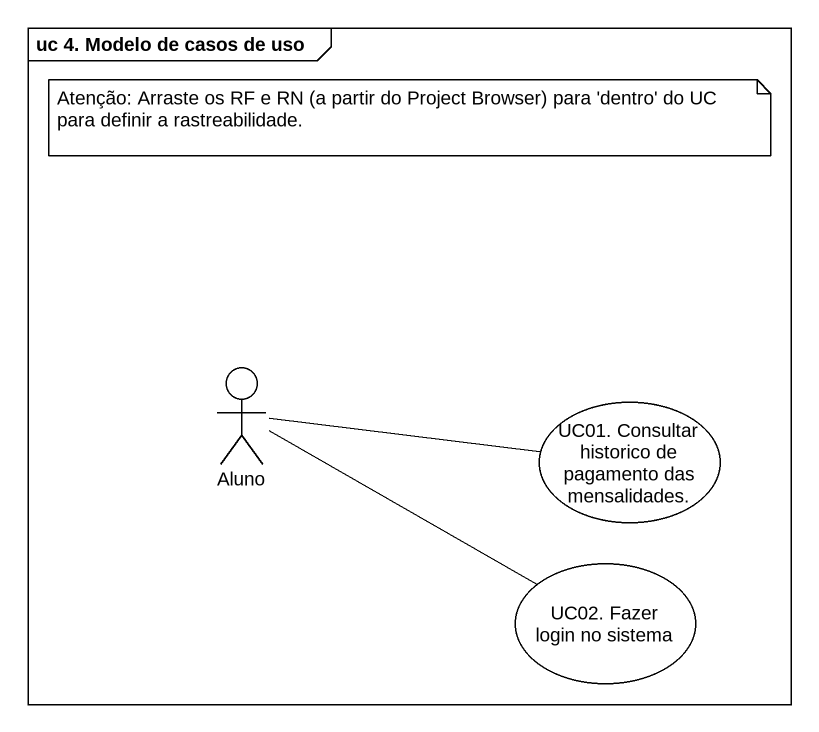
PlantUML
@startuml
mainframe uc 4. Modelo de casos de uso
actor Aluno
usecase "UC01. Consultar historico de pagamento das mensalidades." as UC01_Consultar_historico_de
usecase "UC02. Fazer login no sistema" as UC02_Fazer_login_no_sistema
Aluno -right- UC01_Consultar_historico_de
Aluno -right- UC02_Fazer_login_no_sistema
note as N1
  Atenção: Arraste os RF e RN (a partir do Project Browser) para 'dentro' do UC para definir a rastreabilidade.
end note
@enduml
